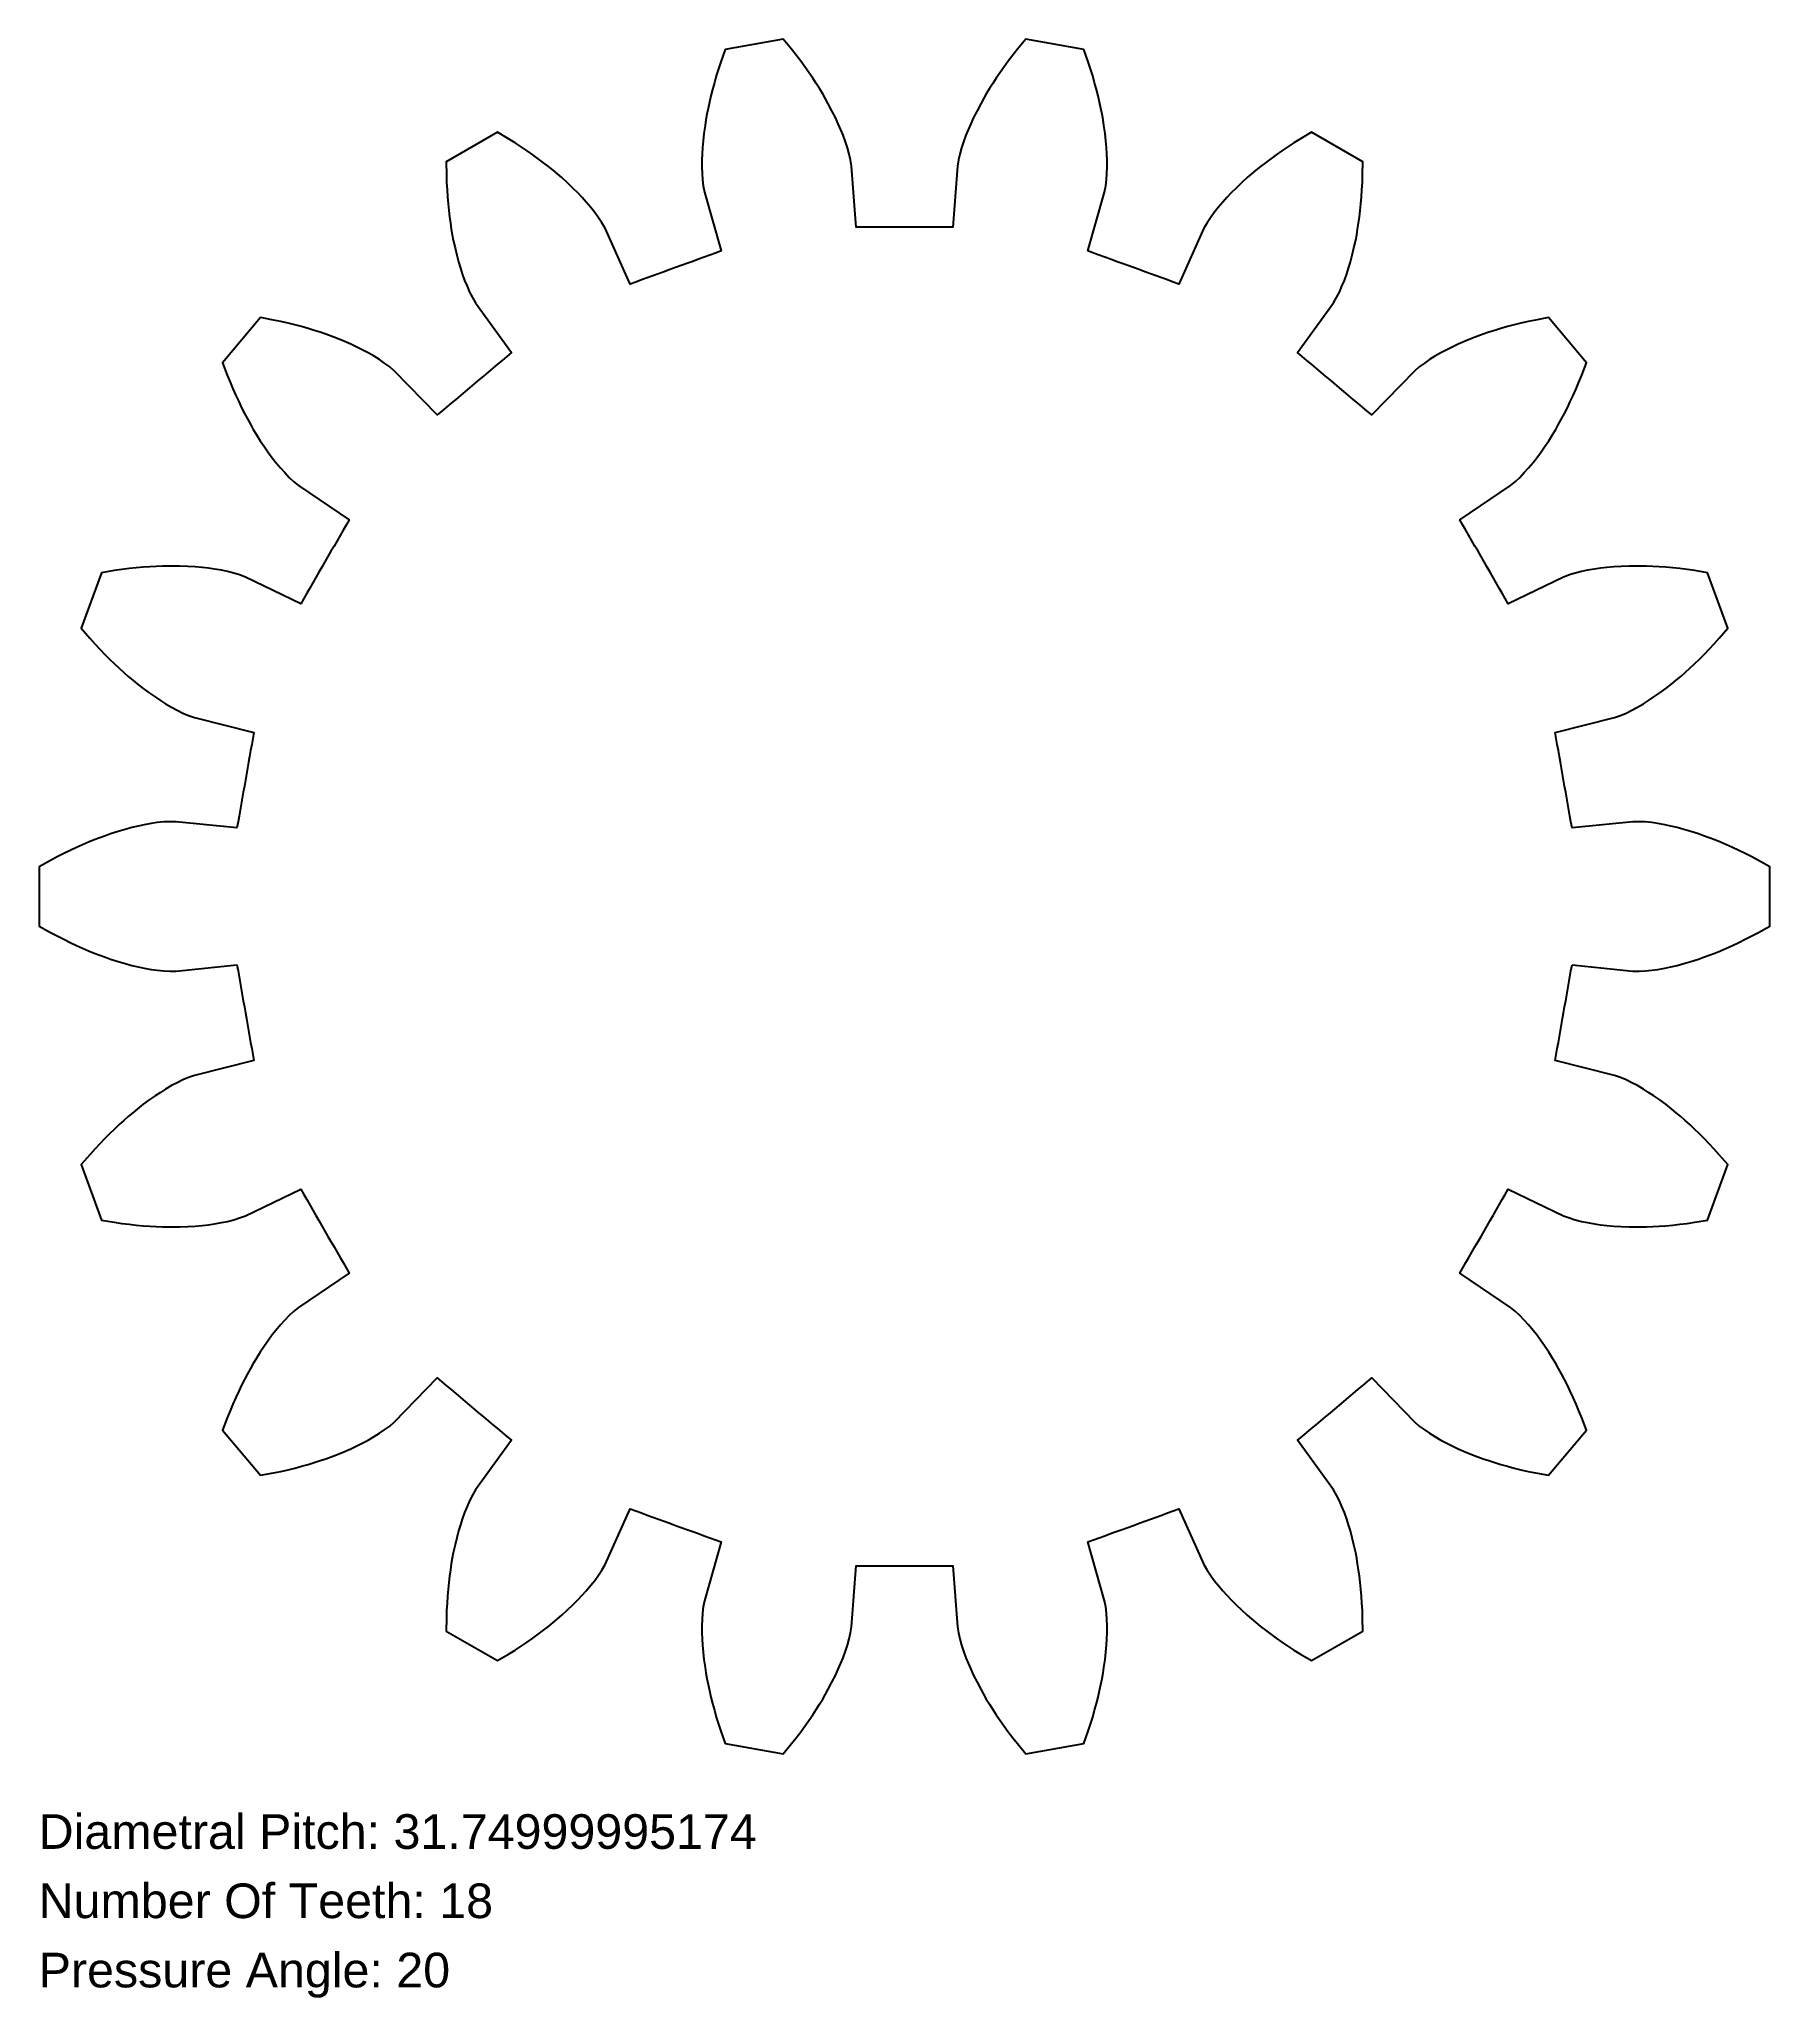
# Model space of a CAD drawing. Extents: x -8 to 8, y -10.2 to 7.9.
import ezdxf

# ---------------------------------------------------------------- set-up
doc = ezdxf.new("R2010")
doc.units = 0
doc.layers.add('1', color=7, linetype='Continuous')
doc.layers.add('NOTES', color=1, linetype='Continuous')
doc.styles.add('ARIAL', font='Arial.ttf')

msp = doc.modelspace()

# ---------------------------------------------------------------- linework, layer by layer
at = {"layer": '1'}
msp.add_lwpolyline([(6.168, -0.633), (6.73, -0.69), (6.788, -0.691), (6.844, -0.688), (6.904, -0.682), (6.961, -0.674), (7.026, -0.662), (7.08, -0.651), (7.138, -0.637), (7.2, -0.62), (7.266, -0.601), (7.336, -0.578), (7.384, -0.561), (7.435, -0.543), (7.487, -0.523), (7.54, -0.501), (7.595, -0.478), (7.651, -0.452), (7.709, -0.425), (7.768, -0.396), (7.829, -0.365), (7.891, -0.332), (7.995, -0.273), (7.995, 0.273), (7.891, 0.332), (7.829, 0.365), (7.768, 0.396), (7.709, 0.425), (7.651, 0.452), (7.595, 0.478), (7.54, 0.501), (7.487, 0.523), (7.435, 0.543), (7.384, 0.561), (7.336, 0.578), (7.266, 0.601), (7.2, 0.62), (7.138, 0.637), (7.08, 0.651), (7.026, 0.662), (6.961, 0.674), (6.904, 0.682), (6.844, 0.688), (6.788, 0.691), (6.73, 0.69), (6.168, 0.633, -0.000044), (6.012, 1.515), (6.561, 1.653), (6.615, 1.672), (6.667, 1.694), (6.721, 1.721), (6.772, 1.748), (6.829, 1.781), (6.875, 1.81), (6.925, 1.843), (6.978, 1.88), (7.033, 1.92), (7.091, 1.966), (7.131, 1.998), (7.172, 2.033), (7.214, 2.069), (7.257, 2.108), (7.3, 2.149), (7.345, 2.192), (7.39, 2.237), (7.435, 2.285), (7.482, 2.335), (7.528, 2.387), (7.606, 2.478), (7.42, 2.991), (7.301, 3.011), (7.232, 3.021), (7.164, 3.029), (7.099, 3.036), (7.035, 3.042), (6.974, 3.046), (6.914, 3.05), (6.856, 3.052), (6.801, 3.053), (6.747, 3.053), (6.695, 3.052), (6.622, 3.05), (6.553, 3.045), (6.49, 3.04), (6.43, 3.033), (6.376, 3.025), (6.311, 3.014), (6.255, 3.002), (6.196, 2.987), (6.143, 2.971), (6.088, 2.951), (5.579, 2.704, -0.000044), (5.131, 3.48), (5.6, 3.797), (5.644, 3.834), (5.685, 3.872), (5.727, 3.916), (5.766, 3.959), (5.808, 4.009), (5.842, 4.052), (5.877, 4.1), (5.914, 4.153), (5.952, 4.21), (5.991, 4.272), (6.018, 4.316), (6.044, 4.363), (6.071, 4.412), (6.098, 4.463), (6.125, 4.516), (6.152, 4.572), (6.179, 4.63), (6.206, 4.69), (6.232, 4.753), (6.258, 4.818), (6.3, 4.93), (5.95, 5.348), (5.831, 5.326), (5.763, 5.312), (5.696, 5.297), (5.632, 5.281), (5.571, 5.265), (5.511, 5.248), (5.454, 5.23), (5.399, 5.213), (5.346, 5.195), (5.296, 5.177), (5.248, 5.158), (5.18, 5.131), (5.117, 5.103), (5.059, 5.076), (5.005, 5.049), (4.957, 5.023), (4.9, 4.991), (4.851, 4.96), (4.801, 4.926), (4.756, 4.893), (4.712, 4.855), (4.318, 4.449, -0.000044), (3.632, 5.025), (3.963, 5.484), (3.993, 5.533), (4.018, 5.583), (4.042, 5.638), (4.064, 5.692), (4.086, 5.754), (4.103, 5.806), (4.12, 5.863), (4.137, 5.925), (4.153, 5.992), (4.169, 6.064), (4.178, 6.114), (4.187, 6.167), (4.196, 6.222), (4.204, 6.279), (4.211, 6.339), (4.217, 6.4), (4.223, 6.464), (4.227, 6.53), (4.231, 6.597), (4.233, 6.668), (4.234, 6.788), (3.762, 7.061), (3.658, 7), (3.598, 6.963), (3.541, 6.926), (3.486, 6.889), (3.434, 6.852), (3.384, 6.816), (3.336, 6.78), (3.29, 6.745), (3.247, 6.71), (3.206, 6.676), (3.167, 6.642), (3.113, 6.593), (3.063, 6.545), (3.017, 6.5), (2.977, 6.457), (2.94, 6.416), (2.897, 6.365), (2.862, 6.32), (2.826, 6.271), (2.796, 6.225), (2.767, 6.174), (2.536, 5.658, -0.000044), (1.694, 5.964), (1.849, 6.508), (1.859, 6.565), (1.866, 6.621), (1.87, 6.681), (1.872, 6.739), (1.872, 6.805), (1.87, 6.859), (1.867, 6.919), (1.861, 6.983), (1.853, 7.051), (1.843, 7.124), (1.835, 7.175), (1.826, 7.227), (1.815, 7.282), (1.803, 7.338), (1.789, 7.397), (1.774, 7.457), (1.757, 7.518), (1.739, 7.582), (1.719, 7.647), (1.697, 7.713), (1.657, 7.827), (1.12, 7.921), (1.043, 7.828), (1, 7.773), (0.959, 7.719), (0.92, 7.666), (0.883, 7.614), (0.848, 7.562), (0.816, 7.512), (0.785, 7.464), (0.756, 7.416), (0.729, 7.37), (0.704, 7.325), (0.67, 7.26), (0.639, 7.198), (0.612, 7.14), (0.589, 7.085), (0.568, 7.034), (0.546, 6.972), (0.528, 6.918), (0.511, 6.859), (0.498, 6.805), (0.489, 6.748), (0.448, 6.184, -0.000044), (-0.448, 6.184), (-0.489, 6.748), (-0.498, 6.805), (-0.511, 6.859), (-0.528, 6.918), (-0.546, 6.972), (-0.568, 7.034), (-0.589, 7.085), (-0.612, 7.14), (-0.639, 7.198), (-0.67, 7.26), (-0.704, 7.325), (-0.729, 7.37), (-0.756, 7.416), (-0.785, 7.464), (-0.816, 7.512), (-0.848, 7.562), (-0.883, 7.614), (-0.92, 7.666), (-0.959, 7.719), (-1, 7.773), (-1.043, 7.828), (-1.12, 7.921), (-1.657, 7.827), (-1.697, 7.713), (-1.719, 7.647), (-1.739, 7.582), (-1.757, 7.518), (-1.774, 7.457), (-1.789, 7.397), (-1.803, 7.338), (-1.815, 7.282), (-1.826, 7.227), (-1.835, 7.175), (-1.843, 7.124), (-1.853, 7.051), (-1.861, 6.983), (-1.867, 6.919), (-1.87, 6.859), (-1.872, 6.805), (-1.872, 6.739), (-1.87, 6.681), (-1.866, 6.621), (-1.859, 6.565), (-1.849, 6.508), (-1.694, 5.964, -0.000044), (-2.536, 5.658), (-2.767, 6.174), (-2.796, 6.225), (-2.826, 6.271), (-2.862, 6.32), (-2.897, 6.365), (-2.94, 6.416), (-2.977, 6.457), (-3.017, 6.5), (-3.063, 6.545), (-3.113, 6.593), (-3.167, 6.642), (-3.206, 6.676), (-3.247, 6.71), (-3.29, 6.745), (-3.336, 6.78), (-3.384, 6.816), (-3.434, 6.852), (-3.486, 6.889), (-3.541, 6.926), (-3.598, 6.963), (-3.658, 7), (-3.762, 7.061), (-4.234, 6.788), (-4.233, 6.668), (-4.231, 6.597), (-4.227, 6.53), (-4.223, 6.464), (-4.217, 6.4), (-4.211, 6.339), (-4.204, 6.279), (-4.196, 6.222), (-4.188, 6.167), (-4.178, 6.114), (-4.169, 6.064), (-4.153, 5.992), (-4.137, 5.925), (-4.12, 5.863), (-4.103, 5.806), (-4.086, 5.754), (-4.064, 5.692), (-4.042, 5.638), (-4.018, 5.583), (-3.993, 5.533), (-3.963, 5.484), (-3.632, 5.025, -0.000044), (-4.318, 4.449), (-4.712, 4.855), (-4.756, 4.893), (-4.801, 4.926), (-4.851, 4.96), (-4.9, 4.991), (-4.957, 5.023), (-5.005, 5.049), (-5.059, 5.076), (-5.117, 5.103), (-5.18, 5.131), (-5.248, 5.158), (-5.296, 5.177), (-5.346, 5.195), (-5.399, 5.213), (-5.454, 5.23), (-5.511, 5.248), (-5.571, 5.265), (-5.632, 5.281), (-5.696, 5.297), (-5.763, 5.312), (-5.831, 5.326), (-5.95, 5.348), (-6.3, 4.93), (-6.258, 4.818), (-6.232, 4.753), (-6.206, 4.69), (-6.179, 4.63), (-6.152, 4.572), (-6.125, 4.516), (-6.098, 4.463), (-6.071, 4.412), (-6.044, 4.363), (-6.018, 4.316), (-5.991, 4.272), (-5.952, 4.21), (-5.914, 4.153), (-5.877, 4.1), (-5.842, 4.052), (-5.808, 4.009), (-5.766, 3.959), (-5.727, 3.916), (-5.685, 3.872), (-5.644, 3.834), (-5.6, 3.797), (-5.131, 3.48, -0.000044), (-5.579, 2.704), (-6.088, 2.951), (-6.143, 2.971), (-6.196, 2.987), (-6.255, 3.002), (-6.311, 3.014), (-6.376, 3.025), (-6.43, 3.033), (-6.49, 3.04), (-6.553, 3.045), (-6.622, 3.05), (-6.695, 3.052), (-6.747, 3.053), (-6.801, 3.053), (-6.856, 3.052), (-6.914, 3.05), (-6.974, 3.046), (-7.035, 3.042), (-7.099, 3.036), (-7.164, 3.029), (-7.232, 3.021), (-7.301, 3.011), (-7.42, 2.991), (-7.606, 2.478), (-7.528, 2.387), (-7.482, 2.335), (-7.435, 2.285), (-7.39, 2.237), (-7.345, 2.192), (-7.3, 2.149), (-7.257, 2.108), (-7.214, 2.069), (-7.172, 2.033), (-7.131, 1.998), (-7.091, 1.966), (-7.033, 1.92), (-6.978, 1.88), (-6.925, 1.843), (-6.875, 1.81), (-6.829, 1.781), (-6.772, 1.748), (-6.721, 1.721), (-6.667, 1.694), (-6.615, 1.672), (-6.561, 1.653), (-6.012, 1.515, -0.000044), (-6.168, 0.633), (-6.73, 0.69), (-6.788, 0.691), (-6.844, 0.688), (-6.904, 0.682), (-6.961, 0.674), (-7.026, 0.662), (-7.08, 0.651), (-7.138, 0.637), (-7.2, 0.62), (-7.266, 0.601), (-7.336, 0.578), (-7.384, 0.561), (-7.435, 0.543), (-7.487, 0.523), (-7.54, 0.501), (-7.595, 0.478), (-7.651, 0.452), (-7.709, 0.425), (-7.768, 0.396), (-7.829, 0.365), (-7.891, 0.332), (-7.995, 0.273), (-7.995, -0.273), (-7.891, -0.332), (-7.829, -0.365), (-7.768, -0.396), (-7.709, -0.425), (-7.651, -0.452), (-7.595, -0.478), (-7.54, -0.501), (-7.487, -0.523), (-7.435, -0.543), (-7.384, -0.561), (-7.336, -0.578), (-7.266, -0.601), (-7.2, -0.62), (-7.138, -0.637), (-7.08, -0.651), (-7.026, -0.662), (-6.961, -0.674), (-6.904, -0.682), (-6.844, -0.688), (-6.788, -0.691), (-6.73, -0.69), (-6.168, -0.633, -0.000044), (-6.012, -1.515), (-6.561, -1.653), (-6.615, -1.672), (-6.667, -1.694), (-6.721, -1.721), (-6.772, -1.748), (-6.829, -1.781), (-6.875, -1.81), (-6.925, -1.843), (-6.978, -1.88), (-7.033, -1.92), (-7.091, -1.966), (-7.131, -1.998), (-7.172, -2.033), (-7.214, -2.069), (-7.257, -2.108), (-7.3, -2.149), (-7.345, -2.192), (-7.39, -2.237), (-7.435, -2.285), (-7.482, -2.335), (-7.528, -2.387), (-7.606, -2.478), (-7.42, -2.991), (-7.301, -3.011), (-7.232, -3.021), (-7.164, -3.029), (-7.099, -3.036), (-7.035, -3.042), (-6.974, -3.046), (-6.914, -3.05), (-6.856, -3.052), (-6.801, -3.053), (-6.747, -3.053), (-6.695, -3.052), (-6.622, -3.05), (-6.553, -3.045), (-6.49, -3.04), (-6.43, -3.033), (-6.376, -3.025), (-6.311, -3.014), (-6.255, -3.002), (-6.196, -2.987), (-6.143, -2.971), (-6.088, -2.951), (-5.579, -2.704, -0.000044), (-5.131, -3.48), (-5.6, -3.797), (-5.644, -3.834), (-5.685, -3.872), (-5.727, -3.916), (-5.766, -3.959), (-5.808, -4.009), (-5.842, -4.052), (-5.877, -4.1), (-5.914, -4.153), (-5.952, -4.21), (-5.991, -4.272), (-6.018, -4.316), (-6.044, -4.363), (-6.071, -4.412), (-6.098, -4.463), (-6.125, -4.516), (-6.152, -4.572), (-6.179, -4.63), (-6.206, -4.69), (-6.232, -4.753), (-6.258, -4.818), (-6.3, -4.93), (-5.95, -5.348), (-5.831, -5.326), (-5.763, -5.312), (-5.696, -5.297), (-5.632, -5.281), (-5.571, -5.265), (-5.511, -5.248), (-5.454, -5.23), (-5.399, -5.213), (-5.346, -5.195), (-5.296, -5.177), (-5.248, -5.158), (-5.18, -5.131), (-5.117, -5.103), (-5.059, -5.076), (-5.005, -5.049), (-4.957, -5.023), (-4.9, -4.991), (-4.851, -4.96), (-4.801, -4.926), (-4.756, -4.893), (-4.712, -4.855), (-4.318, -4.449, -0.000044), (-3.632, -5.025), (-3.963, -5.484), (-3.993, -5.533), (-4.018, -5.583), (-4.042, -5.638), (-4.064, -5.692), (-4.086, -5.754), (-4.103, -5.806), (-4.12, -5.863), (-4.137, -5.925), (-4.153, -5.992), (-4.169, -6.064), (-4.178, -6.114), (-4.188, -6.167), (-4.196, -6.222), (-4.204, -6.279), (-4.211, -6.339), (-4.217, -6.4), (-4.223, -6.464), (-4.227, -6.53), (-4.231, -6.597), (-4.233, -6.668), (-4.234, -6.788), (-3.762, -7.061), (-3.658, -7), (-3.598, -6.963), (-3.541, -6.926), (-3.486, -6.889), (-3.434, -6.852), (-3.384, -6.816), (-3.336, -6.78), (-3.29, -6.745), (-3.247, -6.71), (-3.206, -6.676), (-3.167, -6.642), (-3.113, -6.593), (-3.063, -6.545), (-3.017, -6.5), (-2.977, -6.457), (-2.94, -6.416), (-2.897, -6.365), (-2.862, -6.32), (-2.826, -6.271), (-2.796, -6.225), (-2.767, -6.174), (-2.536, -5.658, -0.000044), (-1.694, -5.964), (-1.849, -6.508), (-1.859, -6.565), (-1.866, -6.621), (-1.87, -6.681), (-1.872, -6.739), (-1.872, -6.805), (-1.87, -6.859), (-1.867, -6.919), (-1.861, -6.983), (-1.853, -7.051), (-1.843, -7.124), (-1.835, -7.175), (-1.826, -7.227), (-1.815, -7.282), (-1.803, -7.338), (-1.789, -7.397), (-1.774, -7.457), (-1.757, -7.518), (-1.739, -7.582), (-1.719, -7.647), (-1.697, -7.713), (-1.657, -7.827), (-1.12, -7.921), (-1.043, -7.828), (-1, -7.773), (-0.959, -7.719), (-0.92, -7.666), (-0.883, -7.614), (-0.848, -7.562), (-0.816, -7.512), (-0.785, -7.464), (-0.756, -7.416), (-0.729, -7.37), (-0.704, -7.325), (-0.67, -7.26), (-0.639, -7.198), (-0.612, -7.14), (-0.589, -7.085), (-0.568, -7.034), (-0.546, -6.972), (-0.528, -6.918), (-0.511, -6.859), (-0.498, -6.805), (-0.489, -6.748), (-0.448, -6.184, -0.000044), (0.448, -6.184), (0.489, -6.748), (0.498, -6.805), (0.511, -6.859), (0.528, -6.918), (0.546, -6.972), (0.568, -7.034), (0.589, -7.085), (0.612, -7.14), (0.639, -7.198), (0.67, -7.26), (0.704, -7.325), (0.729, -7.37), (0.756, -7.416), (0.785, -7.464), (0.816, -7.512), (0.848, -7.562), (0.883, -7.614), (0.92, -7.666), (0.959, -7.719), (1, -7.773), (1.043, -7.828), (1.12, -7.921), (1.657, -7.827), (1.697, -7.713), (1.719, -7.647), (1.739, -7.582), (1.757, -7.518), (1.774, -7.457), (1.789, -7.397), (1.803, -7.338), (1.815, -7.282), (1.826, -7.227), (1.835, -7.175), (1.843, -7.124), (1.853, -7.051), (1.861, -6.983), (1.867, -6.919), (1.87, -6.859), (1.872, -6.805), (1.872, -6.739), (1.87, -6.681), (1.866, -6.621), (1.859, -6.565), (1.849, -6.508), (1.694, -5.964, -0.000044), (2.536, -5.658), (2.767, -6.174), (2.796, -6.225), (2.826, -6.271), (2.862, -6.32), (2.897, -6.365), (2.94, -6.416), (2.977, -6.457), (3.017, -6.5), (3.063, -6.545), (3.113, -6.593), (3.167, -6.642), (3.206, -6.676), (3.247, -6.71), (3.29, -6.745), (3.336, -6.78), (3.384, -6.816), (3.434, -6.852), (3.486, -6.889), (3.541, -6.926), (3.598, -6.963), (3.658, -7), (3.762, -7.061), (4.234, -6.788), (4.233, -6.668), (4.231, -6.597), (4.227, -6.53), (4.223, -6.464), (4.217, -6.4), (4.211, -6.339), (4.204, -6.279), (4.196, -6.222), (4.187, -6.167), (4.178, -6.114), (4.169, -6.064), (4.153, -5.992), (4.137, -5.925), (4.12, -5.863), (4.103, -5.806), (4.086, -5.754), (4.064, -5.692), (4.042, -5.638), (4.018, -5.583), (3.993, -5.533), (3.963, -5.484), (3.632, -5.025, -0.000044), (4.318, -4.449), (4.712, -4.855), (4.756, -4.893), (4.801, -4.926), (4.851, -4.96), (4.9, -4.991), (4.957, -5.023), (5.005, -5.049), (5.059, -5.076), (5.117, -5.103), (5.18, -5.131), (5.248, -5.158), (5.296, -5.177), (5.346, -5.195), (5.399, -5.213), (5.454, -5.23), (5.511, -5.248), (5.571, -5.265), (5.632, -5.281), (5.696, -5.297), (5.763, -5.312), (5.831, -5.326), (5.95, -5.348), (6.3, -4.93), (6.258, -4.818), (6.232, -4.753), (6.206, -4.69), (6.179, -4.63), (6.152, -4.572), (6.125, -4.516), (6.098, -4.463), (6.071, -4.412), (6.044, -4.363), (6.018, -4.316), (5.991, -4.272), (5.952, -4.21), (5.914, -4.153), (5.877, -4.1), (5.842, -4.052), (5.808, -4.009), (5.766, -3.959), (5.727, -3.916), (5.685, -3.872), (5.644, -3.834), (5.6, -3.797), (5.131, -3.48, -0.000044), (5.579, -2.704), (6.088, -2.951), (6.143, -2.971), (6.196, -2.987), (6.255, -3.002), (6.311, -3.014), (6.376, -3.025), (6.43, -3.033), (6.49, -3.04), (6.553, -3.045), (6.622, -3.05), (6.695, -3.052), (6.747, -3.053), (6.801, -3.053), (6.856, -3.052), (6.914, -3.05), (6.974, -3.046), (7.035, -3.042), (7.099, -3.036), (7.164, -3.029), (7.232, -3.021), (7.301, -3.011), (7.42, -2.991), (7.606, -2.478), (7.528, -2.387), (7.482, -2.335), (7.435, -2.285), (7.39, -2.237), (7.345, -2.192), (7.3, -2.149), (7.257, -2.108), (7.214, -2.069), (7.172, -2.033), (7.131, -1.998), (7.091, -1.966), (7.033, -1.92), (6.978, -1.88), (6.925, -1.843), (6.875, -1.81), (6.829, -1.781), (6.772, -1.748), (6.721, -1.721), (6.667, -1.694), (6.615, -1.672), (6.561, -1.653), (6.012, -1.515, -0.000044)], format="xyb", close=True, dxfattribs=at)

# ---------------------------------------------------------------- texts
at = {"layer": 'NOTES', "style": 'ARIAL'}
for s, p in [('Diametral Pitch: 31.74999995174', (-8, -8.8)), ('Number Of Teeth: 18', (-8, -9.44)), ('Pressure Angle: 20', (-8, -10.08))]:
    msp.add_text(s, height=0.32, dxfattribs=at).set_placement(p)

doc.saveas('drawing.dxf')
